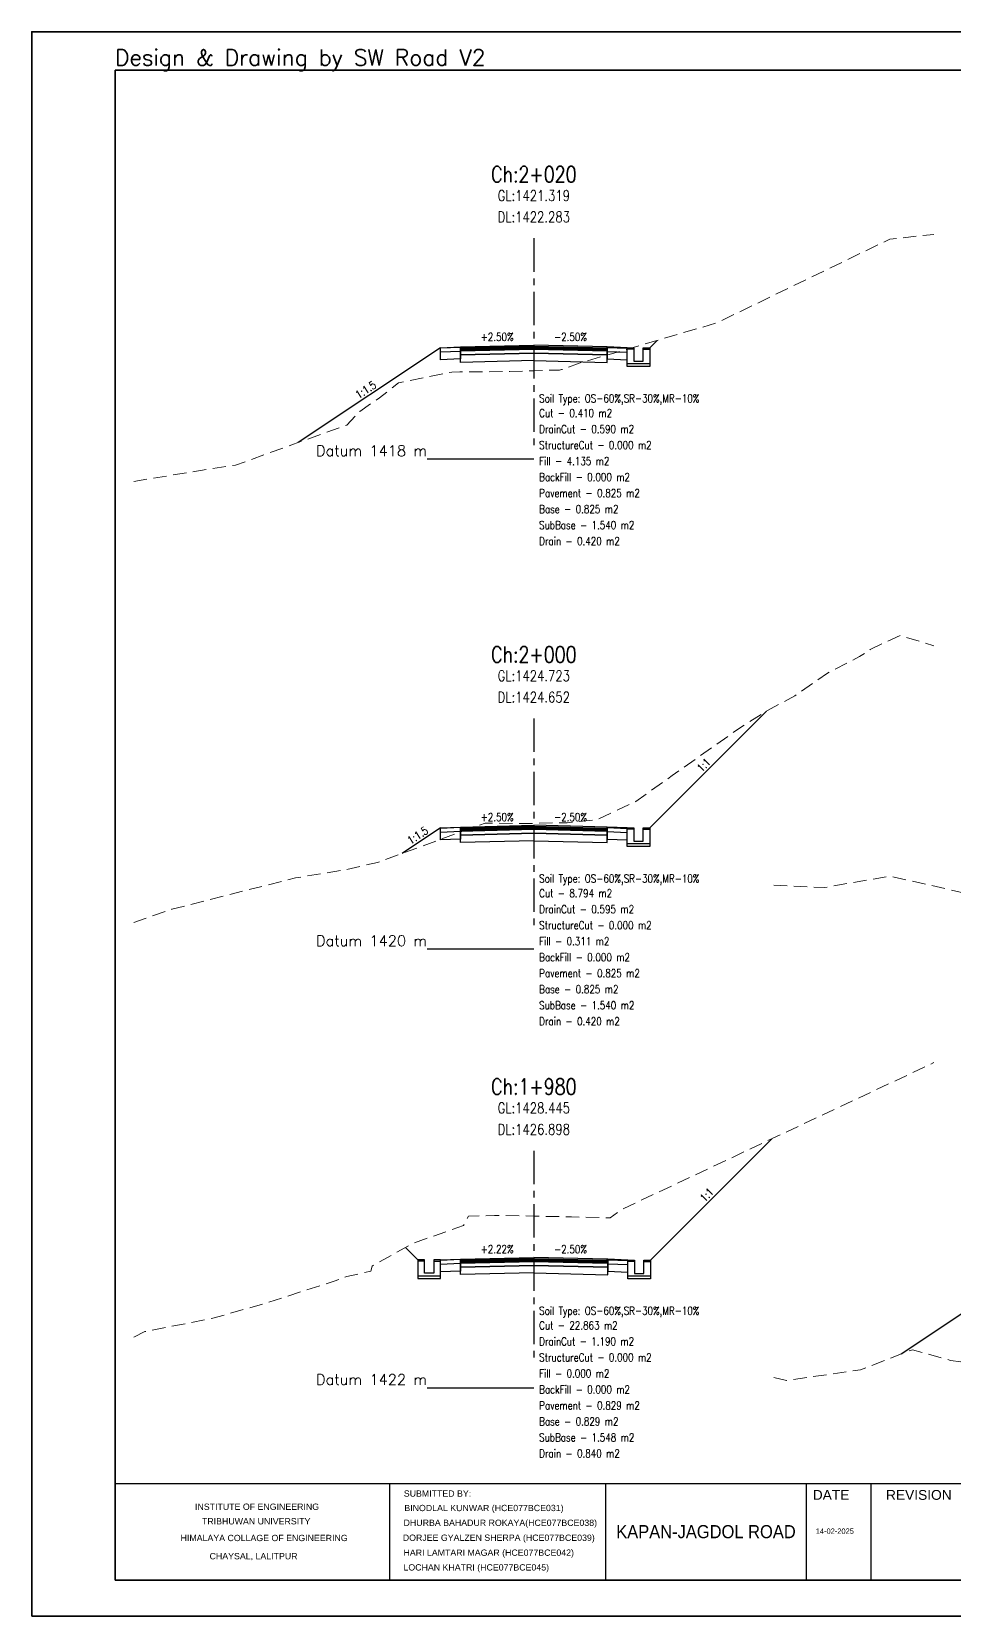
# Model space of a CAD drawing. Extents: x -19 to 1577, y -12 to 48.
# Drawn here: x 1169.2 to 1203.8, y -11.7 to 47.7 of the extents above; entities that cross this region are included whole.
import ezdxf
from ezdxf.enums import TextEntityAlignment as Align

# ---------------------------------------------------------------- set-up
doc = ezdxf.new("R2010")
doc.units = 0
doc.header["$MEASUREMENT"] = 0
doc.linetypes.add('Center', pattern=[2, 1.25, -0.25, 0.25, -0.25])
doc.linetypes.add('Dashed', pattern=[0.75, 0.5, -0.25])
for name, color, linetype in [('BackFill-Area', 7, 'Continuous'), ('Base', 6, 'Continuous'), ('Base-Area', 7, 'Continuous'), ('Cut-Area', 7, 'Continuous'), ('CutFillLine', 4, 'Continuous'), ('Drain', 3, 'Continuous'), ('Drain-Area', 7, 'Continuous'), ('DrainCut-Area', 7, 'Continuous'), ('ExtraWideningLayers', 7, 'Continuous'), ('Fill-Area', 7, 'Continuous'), ('Frame', 7, 'Continuous'), ('L_CF_Slope', 7, 'Continuous'), ('L_Slope', 7, 'Continuous'), ('Pavement-Area', 7, 'Continuous'), ('PavementLayers', 1, 'Continuous'), ('R_CF_Slope', 7, 'Continuous'), ('R_Slope', 7, 'Continuous'), ('Shoulder', 2, 'Continuous'), ('Soil Type', 7, 'Continuous'), ('StructureCut-Area', 7, 'Continuous'), ('SubBase', 7, 'Continuous'), ('SubBase-Area', 7, 'Continuous')]:
    doc.layers.add(name, color=color, linetype=linetype)
for name, color, linetype, lineweight in [('CenterLine', 5, 'Center', 25), ('ChainageTxt', 7, 'Continuous', 25), ('DatumLabel', 1, 'Continuous', 25), ('DLTxt', 1, 'Continuous', 25), ('GL', 104, 'Dashed', 18), ('GLTxt', 3, 'Continuous', 25)]:
    doc.layers.add(name, color=color, linetype=linetype, lineweight=lineweight)
doc.styles.add('ARIAL', font='arial.ttf')
doc.styles.get("Standard").update_dxf_attribs({"font": 'simplex.shx'})

# ---------------------------------------------------------------- blocks, each defined once
blk = doc.blocks.new('SheetA3-1')
at = {"layer": 'Frame', "color": 6, "linetype": 'Continuous', "lineweight": 35}
for p, q in [((397, 0), (0, 0)), ((0, 0), (0, -283)), ((0, -283), (397, -283))]:
    blk.add_line(p, q, dxfattribs=at)
at = {"layer": 'Frame', "linetype": 'Continuous', "lineweight": 30}
for p, q in [((397, -264.94), (0, -264.94)), ((51.51, -282.86), (51.51, -264.94)), ((91.94, -264.94), (91.94, -282.86)), ((129.6, -282.86), (129.6, -264.94)), ((141.75, -282.86), (141.75, -264.94))]:
    blk.add_line(p, q, dxfattribs=at)
at = {"layer": 'Frame', "color": 6, "linetype": 'Continuous', "lineweight": 35}
blk.add_lwpolyline([(-15.62, -289.77), (404.38, -289.77), (404.38, 7.23), (-15.62, 7.23)], close=True, dxfattribs=at)
at = {"color": 1, "style": 'ARIAL'}
for tag, height, p in [('DWGNUM', 4, (397, -274.34)), ('SHEETNUM', 3, (397, -280.11))]:
    blk.add_attdef(tag, text='', height=height, dxfattribs=at).set_placement(p, align=Align.MIDDLE_RIGHT)
at = {"style": 'ARIAL'}
blk.add_attdef('CHRANGE', text='', height=3, dxfattribs=at).set_placement((332.51, -278.38), align=Align.MIDDLE_CENTER)
at = {"layer": 'Frame', "linetype": 'Continuous', "style": 'ARIAL'}
for s, height, p in [('SUBMITTED BY:', 1.1795, (54.13, -267.35)), ('DATE', 1.843, (130.78, -267.94)), ('REVISION', 1.843, (144.51, -267.94)), ('BINODLAL KUNWAR (HCE077BCE031)', 1.1795, (54.23, -270.06)), ('DHURBA BAHADUR ROKAYA(HCE077BCE038)', 1.1795, (54.09, -272.83)), ('DORJEE GYALZEN SHERPA (HCE077BCE039)', 1.1795, (53.94, -275.63)), ('14-02-2025', 1, (131.34, -274.31)), ('HARI LAMTARI MAGAR (HCE077BCE042)', 1.1795, (54.07, -278.43)), ('LOCHAN KHATRI (HCE077BCE045)', 1.1795, (54.07, -281.19))]:
    blk.add_text(s, height=height, dxfattribs=at).set_placement(p)
blk.add_text('INSTITUTE OF ENGINEERING', height=1.1795, dxfattribs=at).set_placement((26.62, -269.82), align=Align.CENTER)
for s, p in [('TRIBHUWAN UNIVERSITY', (26.46, -271.96)), ('HIMALAYA COLLAGE OF ENGINEERING', (27.95, -275.09)), ('CHAYSAL, LALITPUR', (25.97, -278.6))]:
    blk.add_text(s, height=1.1795, dxfattribs=at).set_placement(p, align=Align.MIDDLE)
at = {"layer": 'Frame', "linetype": 'Continuous', "lineweight": 30, "style": 'ARIAL', "width": 0.9}
for tag, height, p in [('DWGNAME', 3.07, (332.51, -269.42)), ('KAPAN-JAGDOLROAD', 2.46, (110.77, -273.9))]:
    blk.add_attdef(tag, text='', height=height, dxfattribs=at).set_placement(p, align=Align.MIDDLE_CENTER)
at = {"layer": 'Frame', "color": 7, "linetype": 'Continuous', "style": 'ARIAL'}
for tag, p in [('V1', (269.08, -274.49)), ('V2', (299.8, -274.49))]:
    blk.add_attdef(tag, text='', height=1.13, dxfattribs=at).set_placement(p, align=Align.BOTTOM_CENTER)
blk.add_attdef('HSCALE', (282.14, -271.91), '', height=1.13, dxfattribs=at)

msp = doc.modelspace()

# ---------------------------------------------------------------- linework, layer by layer
at = {"layer": 'Base'}
for points in [[(1188, 35.85), (1188, 35.7), (1185.25, 35.631), (1185.25, 35.631), (1185.25, 35.781), (1188, 35.85)], [(1188, 35.85), (1188, 35.7), (1190.75, 35.631), (1190.75, 35.631), (1190.75, 35.781), (1188, 35.85)], [(1188, 17.85), (1188, 17.7), (1185.25, 17.631), (1185.25, 17.631), (1185.25, 17.781), (1188, 17.85)], [(1188, 17.85), (1188, 17.7), (1190.75, 17.631), (1190.75, 17.631), (1190.75, 17.781), (1188, 17.85)], [(1188, 1.65), (1188, 1.5), (1185.25, 1.439), (1185.25, 1.439), (1185.25, 1.589), (1188, 1.65)], [(1188, 1.65), (1188, 1.5), (1190.778, 1.431), (1190.778, 1.431), (1190.778, 1.581), (1188, 1.65)]]:
    msp.add_lwpolyline(points, dxfattribs=at)
at = {"layer": 'CenterLine'}
for p, q in [((1188, 40), (1188, 32)), ((1188, 22), (1188, 14)), ((1188, 5.8), (1188, -2.2))]:
    msp.add_line(p, q, dxfattribs=at)
at = {"layer": 'CutFillLine'}
for points in [[(1184.5, 35.901), (1179.162, 32.343)], [(1192.35, 35.901), (1192.622, 36.173)], [(1192.35, 17.901), (1196.723, 22.274)], [(1184.5, 17.901), (1183.06, 16.941)], [(1192.378, 1.701), (1196.922, 6.245)], [(1183.65, 1.709), (1183.187, 2.172)], [(1207, 1.664), (1201.771, -1.822)]]:
    msp.add_lwpolyline(points, dxfattribs=at)
at = {"layer": 'DatumLabel'}
for p, q in [((1188, 31.717), (1184, 31.717)), ((1188, 13.348), (1184, 13.348)), ((1188, -3.098), (1184, -3.098))]:
    msp.add_line(p, q, dxfattribs=at)
at = {"layer": 'Drain'}
for points in [[(1191.5, 35.901), (1191.75, 35.901), (1191.75, 35.851), (1191.75, 35.401), (1192.1, 35.401), (1192.1, 35.851), (1192.1, 35.901), (1192.35, 35.901), (1192.35, 35.851), (1192.35, 35.401), (1192.35, 35.301), (1192.35, 35.201), (1191.5, 35.201), (1191.5, 35.301), (1191.5, 35.401), (1191.5, 35.851), (1191.5, 35.901)], [(1191.75, 35.851), (1191.5, 35.851)], [(1192.1, 35.851), (1192.35, 35.851)], [(1192.35, 35.301), (1191.5, 35.301)], [(1191.5, 17.901), (1191.75, 17.901), (1191.75, 17.851), (1191.75, 17.401), (1192.1, 17.401), (1192.1, 17.851), (1192.1, 17.901), (1192.35, 17.901), (1192.35, 17.851), (1192.35, 17.401), (1192.35, 17.301), (1192.35, 17.201), (1191.5, 17.201), (1191.5, 17.301), (1191.5, 17.401), (1191.5, 17.851), (1191.5, 17.901)], [(1191.75, 17.851), (1191.5, 17.851)], [(1192.1, 17.851), (1192.35, 17.851)], [(1192.35, 17.301), (1191.5, 17.301)], [(1184.5, 1.709), (1184.25, 1.709), (1184.25, 1.659), (1184.25, 1.209), (1183.9, 1.209), (1183.9, 1.659), (1183.9, 1.709), (1183.65, 1.709), (1183.65, 1.659), (1183.65, 1.209), (1183.65, 1.109), (1183.65, 1.009), (1184.5, 1.009), (1184.5, 1.109), (1184.5, 1.209), (1184.5, 1.659), (1184.5, 1.709)], [(1183.9, 1.659), (1183.65, 1.659)], [(1184.25, 1.659), (1184.5, 1.659)], [(1191.528, 1.701), (1191.778, 1.701), (1191.778, 1.651), (1191.778, 1.201), (1192.128, 1.201), (1192.128, 1.651), (1192.128, 1.701), (1192.378, 1.701), (1192.378, 1.651), (1192.378, 1.201), (1192.378, 1.101), (1192.378, 1.001), (1191.528, 1.001), (1191.528, 1.101), (1191.528, 1.201), (1191.528, 1.651), (1191.528, 1.701)], [(1191.778, 1.651), (1191.528, 1.651)], [(1192.128, 1.651), (1192.378, 1.651)], [(1183.65, 1.109), (1184.5, 1.109)], [(1192.378, 1.101), (1191.528, 1.101)]]:
    msp.add_lwpolyline(points, dxfattribs=at)
at = {"layer": 'ExtraWideningLayers'}
for points in [[(1190.75, 1.731), (1190.75, 1.681), (1190.778, 1.681), (1190.778, 1.681), (1190.778, 1.731), (1190.75, 1.731)], [(1190.75, 1.681), (1190.75, 1.631), (1190.778, 1.631), (1190.778, 1.631), (1190.778, 1.681), (1190.75, 1.681)], [(1190.75, 1.631), (1190.75, 1.581), (1190.778, 1.581), (1190.778, 1.581), (1190.778, 1.631), (1190.75, 1.631)]]:
    msp.add_lwpolyline(points, dxfattribs=at)
at = {"layer": 'GL', "flags": 128}
for points in [[(1173, 30.89), (1176.29, 31.422), (1176.814, 31.493), (1180.985, 33.002), (1181.475, 33.514), (1182.221, 34.026), (1182.929, 34.584), (1184.926, 34.989), (1185.226, 34.993), (1187.102, 35.006), (1187.708, 35.028), (1188, 35.037), (1188.784, 35.06), (1188.957, 35.058), (1189.042, 35.077), (1189.631, 35.299), (1194.831, 36.819), (1201.343, 39.969), (1203, 40.149)], [(1173, 14.356), (1174.429, 14.85), (1179.06, 16.025), (1180.862, 16.315), (1182.142, 16.604), (1186.174, 18.083), (1187.634, 18.065), (1188, 18.071), (1189.248, 18.093), (1190.368, 18.21), (1191.818, 18.888), (1193.183, 19.859), (1195.706, 21.639), (1196.732, 22.28), (1197.783, 22.852), (1199.003, 23.698), (1200.214, 24.325), (1200.565, 24.555), (1200.611, 24.589), (1201.728, 25.114), (1203, 24.721)], [(1197, 15.748), (1198.885, 15.664), (1201.354, 16.09), (1204.486, 15.38), (1205.101, 15.238), (1205.646, 15.451), (1206.14, 15.595), (1206.906, 15.945), (1207.21, 15.978), (1207.877, 15.646), (1209.592, 15.642), (1211.69, 15.733), (1212, 15.738), (1214.309, 15.775), (1217.661, 15.742), (1218.207, 15.742), (1218.301, 15.729), (1221.006, 17.013), (1226.455, 18.035), (1227, 18.55)], [(1173, -1.186), (1173.413, -0.983), (1175.972, -0.483), (1177.896, 0.066), (1180.518, 0.913), (1180.985, 1.078), (1181.886, 1.289), (1181.941, 1.476), (1183.469, 2.33), (1185.365, 2.991), (1185.551, 3.342), (1186.525, 3.373), (1188, 3.346), (1189.413, 3.321), (1190.858, 3.282), (1191.275, 3.591), (1203, 9.101)], [(1197, -2.697), (1197.475, -2.812), (1200.243, -2.415), (1202.189, -1.66), (1203.621, -2.064), (1205.611, -2.345), (1206.247, -2.203), (1209.9, -1.392), (1210.115, -1.366), (1212, -0.69), (1212.669, -0.45), (1214.648, -0.509), (1214.784, -0.524), (1216.389, -0.27), (1222.246, 1.035), (1222.363, 1.215), (1225.18, 3.65), (1225.833, 3.698), (1226.187, 3.57), (1227, 4.189)]]:
    msp.add_lwpolyline(points, dxfattribs=at)
at = {"layer": 'PavementLayers'}
for points in [[(1188, 36), (1188, 35.95), (1185.25, 35.881), (1185.25, 35.881), (1185.25, 35.931), (1188, 36)], [(1188, 35.95), (1188, 35.9), (1185.25, 35.831), (1185.25, 35.831), (1185.25, 35.881), (1188, 35.95)], [(1188, 35.9), (1188, 35.85), (1185.25, 35.781), (1185.25, 35.781), (1185.25, 35.831), (1188, 35.9)], [(1188, 36), (1188, 35.95), (1190.75, 35.881), (1190.75, 35.881), (1190.75, 35.931), (1188, 36)], [(1188, 35.95), (1188, 35.9), (1190.75, 35.831), (1190.75, 35.831), (1190.75, 35.881), (1188, 35.95)], [(1188, 35.9), (1188, 35.85), (1190.75, 35.781), (1190.75, 35.781), (1190.75, 35.831), (1188, 35.9)], [(1188, 18), (1188, 17.95), (1185.25, 17.881), (1185.25, 17.881), (1185.25, 17.931), (1188, 18)], [(1188, 17.95), (1188, 17.9), (1185.25, 17.831), (1185.25, 17.831), (1185.25, 17.881), (1188, 17.95)], [(1188, 17.9), (1188, 17.85), (1185.25, 17.781), (1185.25, 17.781), (1185.25, 17.831), (1188, 17.9)], [(1188, 18), (1188, 17.95), (1190.75, 17.881), (1190.75, 17.881), (1190.75, 17.931), (1188, 18)], [(1188, 17.95), (1188, 17.9), (1190.75, 17.831), (1190.75, 17.831), (1190.75, 17.881), (1188, 17.95)], [(1188, 17.9), (1188, 17.85), (1190.75, 17.781), (1190.75, 17.781), (1190.75, 17.831), (1188, 17.9)], [(1188, 1.8), (1188, 1.75), (1185.25, 1.689), (1185.25, 1.689), (1185.25, 1.739), (1188, 1.8)], [(1188, 1.8), (1188, 1.75), (1190.75, 1.681), (1190.75, 1.681), (1190.75, 1.731), (1188, 1.8)], [(1188, 1.75), (1188, 1.7), (1185.25, 1.639), (1185.25, 1.639), (1185.25, 1.689), (1188, 1.75)], [(1188, 1.7), (1188, 1.65), (1185.25, 1.589), (1185.25, 1.589), (1185.25, 1.639), (1188, 1.7)], [(1188, 1.75), (1188, 1.7), (1190.75, 1.631), (1190.75, 1.631), (1190.75, 1.681), (1188, 1.75)], [(1188, 1.7), (1188, 1.65), (1190.75, 1.581), (1190.75, 1.581), (1190.75, 1.631), (1188, 1.7)]]:
    msp.add_lwpolyline(points, dxfattribs=at)
at = {"layer": 'Shoulder'}
for p, q in [((1185.25, 35.911), (1184.5, 35.881)), ((1185.25, 35.761), (1184.5, 35.731)), ((1190.75, 35.911), (1191.5, 35.881)), ((1190.75, 35.761), (1191.5, 35.731)), ((1185.25, 17.911), (1184.5, 17.881)), ((1190.75, 17.911), (1191.5, 17.881)), ((1185.25, 17.761), (1184.5, 17.731)), ((1190.75, 17.761), (1191.5, 17.731)), ((1185.25, 1.719), (1184.5, 1.689)), ((1185.25, 1.569), (1184.5, 1.539)), ((1190.778, 1.711), (1191.528, 1.681)), ((1190.778, 1.561), (1191.528, 1.531))]:
    msp.add_line(p, q, dxfattribs=at)
for points in [[(1185.25, 35.931), (1185.25, 35.911), (1185.25, 35.761), (1185.25, 35.481), (1184.5, 35.451), (1184.5, 35.731), (1184.5, 35.881), (1184.5, 35.901), (1185.25, 35.931)], [(1190.75, 35.931), (1190.75, 35.911), (1190.75, 35.761), (1190.75, 35.481), (1191.5, 35.451), (1191.5, 35.731), (1191.5, 35.881), (1191.5, 35.901), (1190.75, 35.931)], [(1185.25, 17.931), (1185.25, 17.911), (1185.25, 17.761), (1185.25, 17.481), (1184.5, 17.451), (1184.5, 17.731), (1184.5, 17.881), (1184.5, 17.901), (1185.25, 17.931)], [(1190.75, 17.931), (1190.75, 17.911), (1190.75, 17.761), (1190.75, 17.481), (1191.5, 17.451), (1191.5, 17.731), (1191.5, 17.881), (1191.5, 17.901), (1190.75, 17.931)], [(1185.25, 1.739), (1185.25, 1.719), (1185.25, 1.569), (1185.25, 1.289), (1184.5, 1.259), (1184.5, 1.539), (1184.5, 1.689), (1184.5, 1.709), (1185.25, 1.739)], [(1190.778, 1.731), (1190.778, 1.711), (1190.778, 1.561), (1190.778, 1.281), (1191.528, 1.251), (1191.528, 1.531), (1191.528, 1.681), (1191.528, 1.701), (1190.778, 1.731)]]:
    msp.add_lwpolyline(points, dxfattribs=at)
at = {"layer": 'SubBase'}
for points in [[(1188, 35.7), (1188, 35.42), (1185.25, 35.351), (1185.25, 35.351), (1185.25, 35.631), (1188, 35.7)], [(1188, 35.7), (1188, 35.42), (1190.75, 35.351), (1190.75, 35.351), (1190.75, 35.631), (1188, 35.7)], [(1188, 17.7), (1188, 17.42), (1185.25, 17.351), (1185.25, 17.351), (1185.25, 17.631), (1188, 17.7)], [(1188, 17.7), (1188, 17.42), (1190.75, 17.351), (1190.75, 17.351), (1190.75, 17.631), (1188, 17.7)], [(1188, 1.5), (1188, 1.22), (1185.25, 1.159), (1185.25, 1.159), (1185.25, 1.439), (1188, 1.5)], [(1188, 1.5), (1188, 1.22), (1190.778, 1.151), (1190.778, 1.151), (1190.778, 1.431), (1188, 1.5)]]:
    msp.add_lwpolyline(points, dxfattribs=at)

# ---------------------------------------------------------------- block references
ref = msp.add_blockref('SheetA3-1', (1172.3, 46.3), dxfattribs=dict(xscale=0.200000002980232, yscale=0.200000002980232, zscale=0.200000002980232))
ref.add_attrib('ROADNAME', 'KAPAN-JAGDOL ROAD', dxfattribs={"layer": 'Frame', "linetype": 'Continuous', "lineweight": 30, "height": 0.49145, "style": 'ARIAL', "width": 0.9}).set_placement((1194.453, -8.481), align=Align.MIDDLE_CENTER)

# ---------------------------------------------------------------- texts
msp.add_text('Design & Drawing by SW Road V2', height=0.6).set_placement((1172.3, 46.3), align=Align.BOTTOM_LEFT)
at = {"layer": 'BackFill-Area', "width": 0.8}
for p in [(1188.2, 31.2), (1188.2, 13.2), (1188.2, -3)]:
    msp.add_text('BackFill - 0.000 m2', height=0.3, dxfattribs=at).set_placement(p, align=Align.TOP_LEFT)
at = {"layer": 'Base-Area', "width": 0.8}
for s, p in [('Base - 0.825 m2', (1188.2, 30)), ('Base - 0.825 m2', (1188.2, 12)), ('Base - 0.829 m2', (1188.2, -4.2))]:
    msp.add_text(s, height=0.3, dxfattribs=at).set_placement(p, align=Align.TOP_LEFT)
at = {"layer": 'ChainageTxt', "width": 0.8}
for s, p in [('Ch:2+020', (1188, 42.4)), ('Ch:2+000', (1188, 24.4)), ('Ch:1+980', (1188, 8.2))]:
    msp.add_text(s, height=0.6, dxfattribs=at).set_placement(p, align=Align.MIDDLE_CENTER)
at = {"layer": 'Cut-Area', "width": 0.8}
for s, p in [('Cut - 0.410 m2', (1188.2, 33.6)), ('Cut - 8.794 m2', (1188.2, 15.6)), ('Cut - 22.863 m2', (1188.2, -0.6))]:
    msp.add_text(s, height=0.3, dxfattribs=at).set_placement(p, align=Align.TOP_LEFT)
at = {"layer": 'DatumLabel'}
for s, p in [('Datum 1418 m', (1184, 31.717)), ('Datum 1420 m', (1184, 13.348)), ('Datum 1422 m', (1184, -3.098))]:
    msp.add_text(s, height=0.4, dxfattribs=at).set_placement(p, align=Align.BOTTOM_RIGHT)
at = {"layer": 'DLTxt', "width": 0.8}
for s, p in [('DL:1422.283', (1188, 40.8)), ('DL:1424.652', (1188, 22.8)), ('DL:1426.898', (1188, 6.6))]:
    msp.add_text(s, height=0.4, dxfattribs=at).set_placement(p, align=Align.MIDDLE_CENTER)
at = {"layer": 'Drain-Area', "width": 0.8}
for s, p in [('Drain - 0.420 m2', (1188.2, 28.8)), ('Drain - 0.420 m2', (1188.2, 10.8)), ('Drain - 0.840 m2', (1188.2, -5.4))]:
    msp.add_text(s, height=0.3, dxfattribs=at).set_placement(p, align=Align.TOP_LEFT)
at = {"layer": 'DrainCut-Area', "width": 0.8}
for s, p in [('DrainCut - 0.590 m2', (1188.2, 33)), ('DrainCut - 0.595 m2', (1188.2, 15)), ('DrainCut - 1.190 m2', (1188.2, -1.2))]:
    msp.add_text(s, height=0.3, dxfattribs=at).set_placement(p, align=Align.TOP_LEFT)
at = {"layer": 'Fill-Area', "width": 0.8}
for s, p in [('Fill - 4.135 m2', (1188.2, 31.8)), ('Fill - 0.311 m2', (1188.2, 13.8)), ('Fill - 0.000 m2', (1188.2, -2.4))]:
    msp.add_text(s, height=0.3, dxfattribs=at).set_placement(p, align=Align.TOP_LEFT)
at = {"layer": 'GLTxt', "width": 0.8}
for s, p in [('GL:1421.319', (1188, 41.6)), ('GL:1424.723', (1188, 23.6)), ('GL:1428.445', (1188, 7.4))]:
    msp.add_text(s, height=0.4, dxfattribs=at).set_placement(p, align=Align.MIDDLE_CENTER)
at = {"layer": 'L_CF_Slope', "width": 0.8}
for p in [(1181.831, 34.122), (1183.78, 17.421)]:
    msp.add_text('1:1.5', height=0.3, rotation=33.69007, dxfattribs=at).set_placement(p, align=Align.BOTTOM_CENTER)
at = {"layer": 'L_Slope', "width": 0.8}
for s, p in [('+2.50%', (1186.625, 36.066)), ('+2.50%', (1186.625, 18.066)), ('+2.22%', (1186.625, 1.869))]:
    msp.add_text(s, height=0.3, dxfattribs=at).set_placement(p, align=Align.BOTTOM_CENTER)
at = {"layer": 'Pavement-Area', "width": 0.8}
for s, p in [('Pavement - 0.825 m2', (1188.2, 30.6)), ('Pavement - 0.825 m2', (1188.2, 12.6)), ('Pavement - 0.829 m2', (1188.2, -3.6))]:
    msp.add_text(s, height=0.3, dxfattribs=at).set_placement(p, align=Align.TOP_LEFT)
at = {"layer": 'R_CF_Slope', "width": 0.8}
for p in [(1194.537, 20.088), (1194.65, 3.973)]:
    msp.add_text('1:1', height=0.3, rotation=45, dxfattribs=at).set_placement(p, align=Align.BOTTOM_CENTER)
at = {"layer": 'R_Slope', "width": 0.8}
for p in [(1189.375, 36.066), (1189.375, 18.066), (1189.375, 1.866)]:
    msp.add_text('-2.50%', height=0.3, dxfattribs=at).set_placement(p, align=Align.BOTTOM_CENTER)
at = {"layer": 'Soil Type', "width": 0.8}
for p in [(1188.2, 34), (1188.2, 16), (1188.2, -0.2)]:
    msp.add_text('Soil Type: OS-60%,SR-30%,MR-10%', height=0.3, dxfattribs=at).set_placement(p, align=Align.MIDDLE_LEFT)
at = {"layer": 'StructureCut-Area', "width": 0.8}
for p in [(1188.2, 32.4), (1188.2, 14.4), (1188.2, -1.8)]:
    msp.add_text('StructureCut - 0.000 m2', height=0.3, dxfattribs=at).set_placement(p, align=Align.TOP_LEFT)
at = {"layer": 'SubBase-Area', "width": 0.8}
for s, p in [('SubBase - 1.540 m2', (1188.2, 29.4)), ('SubBase - 1.540 m2', (1188.2, 11.4)), ('SubBase - 1.548 m2', (1188.2, -4.8))]:
    msp.add_text(s, height=0.3, dxfattribs=at).set_placement(p, align=Align.TOP_LEFT)

doc.saveas('drawing.dxf')
